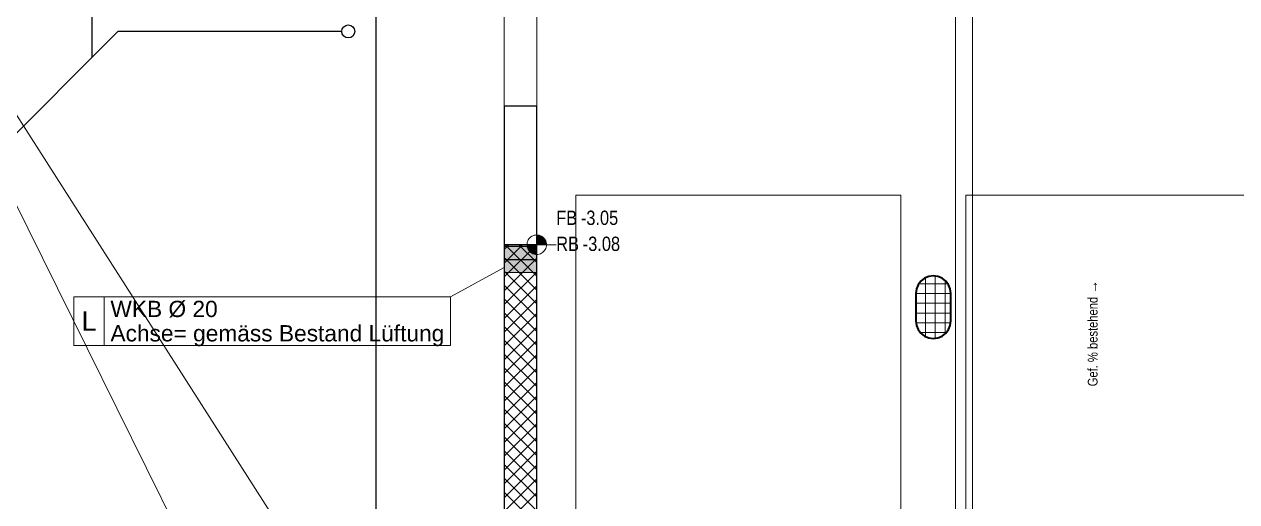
# Model space of a CAD drawing. Extents: x 885 to 2021, y 330 to 1122.
# Drawn here: x 1454.1 to 1640.5, y 582.5 to 655.9 of the extents above; entities that cross this region are included whole.
import ezdxf
from ezdxf.lldxf.tags import DXFTag

# ---------------------------------------------------------------- set-up
doc = ezdxf.new("R2010")
doc.units = 0
doc.layers.get('0').update_dxf_attribs({"lineweight": 18})
for name, color, linetype, lineweight in [('010 Fenster Abbruch', 7, 'Continuous', 25), ('015 Innenwände', 7, 'Continuous', 25), ('015 Innenwände Abbruch', 7, 'Continuous', 25), ('015 Innenwände Bauteilschraffuren', 7, 'Continuous', 25), ('020 Stützen', 7, 'Continuous', 25), ('020 Stützen Bauteilschraffuren', 7, 'Continuous', 25), ('027 Oberhalb', 7, 'Continuous', 25), ('030 Bodenaufbauten', 7, 'Continuous', 25), ('030 Bodenaufbauten Neu', 7, 'Continuous', 25), ('035 Decken', 7, 'Continuous', 25), ('035 Decken Neu', 7, 'Continuous', 25), ('060 Möbel Einbau', 7, 'Continuous', 25), ('080 Raum Innen Kontur Neu', 7, 'Continuous', 25), ('080 Raum Innen Neu', 7, 'Continuous', 25), ('111 Bemassung Ausführung Koten', 7, 'Continuous', 25), ('160 Beschriftungen Ausführung Neu', 7, 'Continuous', 25)]:
    doc.layers.add(name, color=color, linetype=linetype, lineweight=lineweight)
for name, color, linetype, lineweight, true_color in [('A_Durchbruchbeschriftung', 7, 'Continuous', 18, 0x008080), ('A_Wanddurchbruch', 7, 'Continuous', 18, 0x008080), ('S_Regenwasser_Einlage', 7, 'fein_strichliert-A0T8DHYQAL', 25, 0x0066cc), ('S_Schmutzwasser_Einlage', 7, 'fein_strichliert-A0T8DHYQAL', 25, 0xcc6600)]:
    doc.layers.add(name, color=color, linetype=linetype, lineweight=lineweight, true_color=true_color)
doc.styles.get("Standard").update_dxf_attribs({"font": 'arial.ttf'})
tags = doc.linetypes.add('fein_strichliert-A0T8DHYQAL', pattern=[4, 1, -2, 1]).pattern_tags.tags
tags[8:9] = [DXFTag(74, 4), DXFTag(75, 0), DXFTag(340, '0'), DXFTag(46, 0.0), DXFTag(50, 0.0), DXFTag(44, 0.0), DXFTag(45, 0.0)]
tags[6:7] = [DXFTag(74, 4), DXFTag(75, 0), DXFTag(340, '0'), DXFTag(46, 0.0), DXFTag(50, 0.0), DXFTag(44, 0.0), DXFTag(45, 0.0)]
tags[4:5] = [DXFTag(74, 4), DXFTag(75, 0), DXFTag(340, '0'), DXFTag(46, 0.0), DXFTag(50, 0.0), DXFTag(44, 0.0), DXFTag(45, 0.0)]
tags = doc.linetypes.add('Strich 2_1mm', pattern=[0.003, 0.002, -0.001]).pattern_tags.tags
tags[6:7] = [DXFTag(74, 4), DXFTag(75, 0), DXFTag(340, '0'), DXFTag(46, 1.0), DXFTag(50, 0.0), DXFTag(44, 0.0), DXFTag(45, 0.0)]
tags[4:5] = [DXFTag(74, 4), DXFTag(75, 0), DXFTag(340, '0'), DXFTag(46, 1.0), DXFTag(50, 0.0), DXFTag(44, 0.0), DXFTag(45, 0.0)]
tags = doc.linetypes.add('Strich 3_1mm Kanten', pattern=[0.004, 0.003, -0.001]).pattern_tags.tags
tags[6:7] = [DXFTag(74, 4), DXFTag(75, 0), DXFTag(340, '0'), DXFTag(46, 1.0), DXFTag(50, 0.0), DXFTag(44, 0.0), DXFTag(45, 0.0)]
tags[4:5] = [DXFTag(74, 4), DXFTag(75, 0), DXFTag(340, '0'), DXFTag(46, 1.0), DXFTag(50, 0.0), DXFTag(44, 0.0), DXFTag(45, 0.0)]
tags = doc.linetypes.add('Strichpunkt 3_1_1mm Achsen', pattern=[0.005, 0.003, -0.001, 0, -0.001]).pattern_tags.tags
tags[10:11] = [DXFTag(74, 4), DXFTag(75, 0), DXFTag(340, '0'), DXFTag(46, 1.0), DXFTag(50, 0.0), DXFTag(44, 0.0), DXFTag(45, 0.0)]
tags[8:9] = [DXFTag(74, 4), DXFTag(75, 0), DXFTag(340, '0'), DXFTag(46, 1.0), DXFTag(50, 0.0), DXFTag(44, 0.0), DXFTag(45, 0.0)]
tags[6:7] = [DXFTag(74, 4), DXFTag(75, 0), DXFTag(340, '0'), DXFTag(46, 1.0), DXFTag(50, 0.0), DXFTag(44, 0.0), DXFTag(45, 0.0)]
tags[4:5] = [DXFTag(74, 4), DXFTag(75, 0), DXFTag(340, '0'), DXFTag(46, 1.0), DXFTag(50, 0.0), DXFTag(44, 0.0), DXFTag(45, 0.0)]
tags = doc.linetypes.add('Strichpunkt 6_2_2mm Schnitt', pattern=[0.5, 0.3, -0.1, 0, -0.1]).pattern_tags.tags
tags[10:11] = [DXFTag(74, 4), DXFTag(75, 0), DXFTag(340, '0'), DXFTag(46, 1.0), DXFTag(50, 0.0), DXFTag(44, 0.0), DXFTag(45, 0.0)]
tags[8:9] = [DXFTag(74, 4), DXFTag(75, 0), DXFTag(340, '0'), DXFTag(46, 1.0), DXFTag(50, 0.0), DXFTag(44, 0.0), DXFTag(45, 0.0)]
tags[6:7] = [DXFTag(74, 4), DXFTag(75, 0), DXFTag(340, '0'), DXFTag(46, 1.0), DXFTag(50, 0.0), DXFTag(44, 0.0), DXFTag(45, 0.0)]
tags[4:5] = [DXFTag(74, 4), DXFTag(75, 0), DXFTag(340, '0'), DXFTag(46, 1.0), DXFTag(50, 0.0), DXFTag(44, 0.0), DXFTag(45, 0.0)]
tags = doc.linetypes.add('STRICHPUNKT2', pattern=[12.7, 6.35, -3.175, 0, -3.175]).pattern_tags.tags
tags[10:11] = [DXFTag(74, 4), DXFTag(75, 0), DXFTag(340, '0'), DXFTag(46, 0.0), DXFTag(50, 0.0), DXFTag(44, 0.0), DXFTag(45, 0.0)]
tags[8:9] = [DXFTag(74, 4), DXFTag(75, 0), DXFTag(340, '0'), DXFTag(46, 0.0), DXFTag(50, 0.0), DXFTag(44, 0.0), DXFTag(45, 0.0)]
tags[6:7] = [DXFTag(74, 4), DXFTag(75, 0), DXFTag(340, '0'), DXFTag(46, 0.0), DXFTag(50, 0.0), DXFTag(44, 0.0), DXFTag(45, 0.0)]
tags[4:5] = [DXFTag(74, 4), DXFTag(75, 0), DXFTag(340, '0'), DXFTag(46, 0.0), DXFTag(50, 0.0), DXFTag(44, 0.0), DXFTag(45, 0.0)]
tags = doc.linetypes.add('Unsichtbare Linie', pattern='A,0,[1,5773_032 -1.UG1.shx,S=10,R=0,X=0,Y=0],-10,0', length=10).pattern_tags.tags
tags[14:15] = [DXFTag(74, 4), DXFTag(75, 0), DXFTag(340, '0'), DXFTag(46, 1.0), DXFTag(50, 0.0), DXFTag(44, 0.0), DXFTag(45, 0.0)]
tags[12:13] = [DXFTag(74, 4), DXFTag(75, 0), DXFTag(340, '0'), DXFTag(46, 1.0), DXFTag(50, 0.0), DXFTag(44, 0.0), DXFTag(45, 0.0)]

# ---------------------------------------------------------------- blocks, each defined once
blk = doc.blocks.new('Referenz-A0T8DHYSAL', base_point=(1035.58, 400))
at = {"layer": 'S_Regenwasser_Einlage', "color": 0, "lineweight": -2}
blk.add_line((1508.14, 660.24), (1508.14, 520.56), dxfattribs=at)
at = {"layer": 'S_Schmutzwasser_Einlage', "color": 0, "lineweight": -2}
for p, q in [((1464.48, 680.44), (1464.48, 650.81)), ((1468.48, 654.8), (1449.08, 635.4)), ((1502.9, 654.8), (1468.48, 654.8))]:
    blk.add_line(p, q, dxfattribs=at)
at = {"layer": 'S_Schmutzwasser_Einlage', "color": 0, "linetype": 'fein_strichliert-A0T8DHYQAL', "lineweight": -2, "ltscale": 0.25}
blk.add_circle((1503.9, 654.8), 1, dxfattribs=at)
blk = doc.blocks.new('Referenz-A0T8DHYUAL', base_point=(896.59, 372.19))
at = {"layer": '010 Fenster Abbruch', "color": 0, "linetype": 'Strich 2_1mm', "lineweight": 13, "ltscale": 0.0169}
blk.add_line((1532.88, 662.9), (1532.88, 643.3), dxfattribs=at)
at = {"layer": '010 Fenster Abbruch', "color": 0, "linetype": 'Strich 2_1mm', "lineweight": -2, "ltscale": 0.0625}
for p, q in [((1531.48, 643.3), (1527.88, 643.3)), ((1532.88, 643.3), (1531.48, 643.3))]:
    blk.add_line(p, q, dxfattribs=at)
at = {"layer": '015 Innenwände', "color": 0, "lineweight": -2}
for p, q in [((1527.88, 622), (1527.88, 529.6)), ((1532.88, 622), (1527.88, 622)), ((1532.88, 529.6), (1532.88, 622))]:
    blk.add_line(p, q, dxfattribs=at)
at = {"layer": '015 Innenwände Abbruch', "color": 0, "linetype": 'Strich 2_1mm', "lineweight": -2, "ltscale": 0.0625}
for p, q in [((1531.48, 643.3), (1527.88, 643.3)), ((1527.88, 643.3), (1527.88, 622)), ((1532.88, 643.3), (1531.48, 643.3)), ((1532.88, 622), (1532.88, 643.3)), ((1527.88, 622), (1532.88, 622))]:
    blk.add_line(p, q, dxfattribs=at)
at = {"layer": '015 Innenwände Bauteilschraffuren', "color": 0, "linetype": 'Continuous', "lineweight": 13, "ltscale": 0.0169}
for p, q in [((1527.88, 621.29), (1528.59, 622)), ((1527.88, 619.17), (1530.71, 622)), ((1527.88, 617.05), (1532.84, 622)), ((1532.88, 617.15), (1528.03, 622)), ((1532.88, 619.27), (1530.15, 622)), ((1532.88, 621.4), (1532.27, 622)), ((1532.88, 615.03), (1527.88, 620.03)), ((1527.88, 614.92), (1532.88, 619.92)), ((1532.88, 612.91), (1527.88, 617.91)), ((1527.88, 612.8), (1532.88, 617.8)), ((1532.88, 610.79), (1527.88, 615.79)), ((1527.88, 610.68), (1532.88, 615.68)), ((1532.88, 608.67), (1527.88, 613.67)), ((1527.88, 608.56), (1532.88, 613.56)), ((1532.88, 606.55), (1527.88, 611.55)), ((1527.88, 606.44), (1532.88, 611.44)), ((1532.88, 604.42), (1527.88, 609.42)), ((1527.88, 604.32), (1532.88, 609.32)), ((1532.88, 602.3), (1527.88, 607.3)), ((1527.88, 602.2), (1532.88, 607.2)), ((1532.88, 600.18), (1527.88, 605.18)), ((1527.88, 600.08), (1532.88, 605.08)), ((1532.88, 598.06), (1527.88, 603.06)), ((1527.88, 597.95), (1532.88, 602.95)), ((1532.88, 595.94), (1527.88, 600.94)), ((1527.88, 595.83), (1532.88, 600.83)), ((1532.88, 593.82), (1527.88, 598.82)), ((1527.88, 593.71), (1532.88, 598.71)), ((1532.88, 591.7), (1527.88, 596.7)), ((1527.88, 591.59), (1532.88, 596.59)), ((1532.88, 589.58), (1527.88, 594.58)), ((1527.88, 589.47), (1532.88, 594.47)), ((1532.88, 587.45), (1527.88, 592.45)), ((1527.88, 587.35), (1532.88, 592.35)), ((1532.88, 585.33), (1527.88, 590.33)), ((1527.88, 585.23), (1532.88, 590.23)), ((1532.88, 583.21), (1527.88, 588.21)), ((1527.88, 583.1), (1532.88, 588.1)), ((1532.88, 581.09), (1527.88, 586.09)), ((1527.88, 580.98), (1532.88, 585.98)), ((1532.88, 578.97), (1527.88, 583.97)), ((1527.88, 578.86), (1532.88, 583.86))]:
    blk.add_line(p, q, dxfattribs=at)
at = {"layer": '020 Stützen', "color": 0, "linetype": 'Continuous', "lineweight": 35, "ltscale": 0.1225}
for p, q in [((1591.54, 615.85), (1591.27, 615.2)), ((1591.97, 616.41), (1591.54, 615.85)), ((1592.53, 616.84), (1591.97, 616.41)), ((1593.18, 617.11), (1592.53, 616.84)), ((1593.88, 617.2), (1593.18, 617.11)), ((1594.58, 617.11), (1593.88, 617.2)), ((1595.23, 616.84), (1594.58, 617.11)), ((1595.79, 616.41), (1595.23, 616.84)), ((1596.22, 615.85), (1595.79, 616.41)), ((1596.49, 615.2), (1596.22, 615.85)), ((1591.27, 615.2), (1591.18, 614.5)), ((1591.18, 614.5), (1591.18, 610.3)), ((1596.58, 614.5), (1596.49, 615.2)), ((1596.58, 610.3), (1596.58, 614.5)), ((1591.18, 610.3), (1591.27, 609.6)), ((1596.49, 609.6), (1596.58, 610.3)), ((1591.27, 609.6), (1591.54, 608.95)), ((1591.54, 608.95), (1591.97, 608.39)), ((1591.97, 608.39), (1592.53, 607.96)), ((1592.53, 607.96), (1593.18, 607.69)), ((1594.58, 607.69), (1595.23, 607.96)), ((1595.23, 607.96), (1595.79, 608.39)), ((1595.79, 608.39), (1596.22, 608.95)), ((1596.22, 608.95), (1596.49, 609.6)), ((1593.18, 607.69), (1593.88, 607.6)), ((1593.88, 607.6), (1594.58, 607.69))]:
    blk.add_line(p, q, dxfattribs=at)
at = {"layer": '020 Stützen Bauteilschraffuren', "color": 0, "linetype": 'Continuous', "lineweight": 13, "ltscale": 0.0169}
for p, q in [((1596.12, 616), (1591.64, 616)), ((1592.68, 616.92), (1592.68, 607.89)), ((1594.18, 617.18), (1594.18, 607.63)), ((1595.68, 616.51), (1595.68, 608.3)), ((1596.58, 614.5), (1591.18, 614.5)), ((1596.58, 613), (1591.18, 613)), ((1596.58, 611.5), (1591.18, 611.5)), ((1596.55, 610), (1591.2, 610)), ((1595.88, 608.5), (1591.88, 608.5))]:
    blk.add_line(p, q, dxfattribs=at)
at = {"layer": '027 Oberhalb', "color": 0, "linetype": 'Strichpunkt 6_2_2mm Schnitt', "lineweight": 13, "ltscale": 0.0169}
blk.add_line((1597.28, 552.6), (1597.28, 945.81), dxfattribs=at)
at = {"layer": '030 Bodenaufbauten', "color": 0, "linetype": 'Unsichtbare Linie', "lineweight": 13, "ltscale": 0.0169}
blk.add_line((1532.88, 529.6), (1532.88, 689.6), dxfattribs=at)
at = {"layer": '030 Bodenaufbauten Neu', "color": 0, "linetype": 'Unsichtbare Linie', "lineweight": 13, "ltscale": 0.0169}
for p, q in [((1422.38, 689.6), (1525.4, 481.6)), ((1527.88, 524.6), (1422.38, 689.6)), ((1422.38, 689.6), (1527.88, 524.6)), ((1525.4, 481.6), (1422.38, 689.6)), ((1527.88, 689.6), (1527.88, 524.6))]:
    blk.add_line(p, q, dxfattribs=at)
at = {"layer": '035 Decken', "color": 0, "linetype": 'Strichpunkt 3_1_1mm Achsen', "lineweight": 13, "ltscale": 0.002197}
for p, q in [((1527.88, 945.81), (1527.88, 566)), ((1599.88, 566), (1599.88, 945.81))]:
    blk.add_line(p, q, dxfattribs=at)
at = {"layer": '035 Decken', "color": 0, "linetype": 'Continuous', "lineweight": 13, "ltscale": 0.0169}
blk.add_line((1527.88, 524.6), (1527.88, 945.81), dxfattribs=at)
blk.add_line((1527.88, 524.6), (1527.88, 945.81), dxfattribs=at)
at = {"layer": '035 Decken', "color": 0, "linetype": 'Strich 3_1mm Kanten', "lineweight": 13, "ltscale": 0.002197}
blk.add_line((1527.88, 524.6), (1527.88, 689.6), dxfattribs=at)
at = {"layer": '035 Decken Neu', "color": 0, "linetype": 'Unsichtbare Linie', "lineweight": 13, "ltscale": 0.002197}
blk.add_line((1527.88, 845.6), (1527.88, 524.6), dxfattribs=at)
blk.add_line((1527.88, 845.6), (1527.88, 524.6), dxfattribs=at)
blk.add_line((1527.88, 845.6), (1527.88, 524.6), dxfattribs=at)
at = {"layer": '035 Decken Neu', "color": 0, "linetype": 'Strich 3_1mm Kanten', "lineweight": 13, "ltscale": 0.0169}
blk.add_line((1527.88, 476.6), (1422.38, 689.6), dxfattribs=at)
at = {"layer": '035 Decken Neu', "color": 0, "linetype": 'Strich 3_1mm Kanten', "lineweight": 13, "ltscale": 0.002197}
blk.add_line((1527.88, 524.6), (1527.88, 689.6), dxfattribs=at)
at = {"layer": '060 Möbel Einbau', "color": 0, "lineweight": 13}
for p, q in [((1538.88, 629.6), (1538.88, 529.6)), ((1538.88, 629.6), (1588.88, 629.6)), ((1588.88, 629.6), (1588.88, 529.6)), ((1598.88, 529.6), (1598.88, 629.6)), ((1648.88, 629.6), (1598.88, 629.6))]:
    blk.add_line(p, q, dxfattribs=at)
at = {"layer": '080 Raum Innen Kontur Neu', "color": 0, "linetype": 'Continuous', "lineweight": 13, "ltscale": 0.0169}
for p, q in [((1532.88, 622), (1532.88, 742)), ((1532.88, 742), (1532.88, 622)), ((1527.88, 529.6), (1527.88, 622)), ((1527.88, 622), (1532.88, 622)), ((1532.88, 622), (1532.88, 529.6)), ((1591.54, 615.85), (1591.27, 615.2)), ((1591.97, 616.41), (1591.54, 615.85)), ((1592.53, 616.84), (1591.97, 616.41)), ((1593.18, 617.11), (1592.53, 616.84)), ((1593.88, 617.2), (1593.18, 617.11)), ((1594.58, 617.11), (1593.88, 617.2)), ((1595.23, 616.84), (1594.58, 617.11)), ((1595.79, 616.41), (1595.23, 616.84)), ((1596.22, 615.85), (1595.79, 616.41)), ((1596.49, 615.2), (1596.22, 615.85)), ((1591.27, 615.2), (1591.18, 614.5)), ((1591.18, 610.3), (1591.18, 614.5)), ((1596.58, 614.5), (1596.49, 615.2)), ((1596.58, 614.5), (1596.58, 610.3)), ((1591.18, 610.3), (1591.27, 609.6)), ((1596.49, 609.6), (1596.58, 610.3)), ((1591.27, 609.6), (1591.54, 608.95)), ((1591.54, 608.95), (1591.97, 608.39)), ((1591.97, 608.39), (1592.53, 607.96)), ((1592.53, 607.96), (1593.18, 607.69)), ((1594.58, 607.69), (1595.23, 607.96)), ((1595.23, 607.96), (1595.79, 608.39)), ((1595.79, 608.39), (1596.22, 608.95)), ((1596.22, 608.95), (1596.49, 609.6)), ((1593.18, 607.69), (1593.88, 607.6)), ((1593.88, 607.6), (1594.58, 607.69))]:
    blk.add_line(p, q, dxfattribs=at)
at = {"layer": '080 Raum Innen Neu', "color": 0, "linetype": 'Unsichtbare Linie', "lineweight": 13, "ltscale": 0.0169}
for p, q in [((1532.88, 749.6), (1532.88, 629.6)), ((1532.88, 742), (1532.88, 622))]:
    blk.add_line(p, q, dxfattribs=at)
at = {"layer": '111 Bemassung Ausführung Koten', "color": 0, "lineweight": 13}
for p, q in [((1532.88, 619), (1532.88, 625)), ((1532.88, 619), (1532.88, 625)), ((1529.88, 622), (1535.88, 622)), ((1529.88, 622), (1535.88, 622))]:
    blk.add_line(p, q, dxfattribs=at)
at = {"layer": '111 Bemassung Ausführung Koten', "color": 0, "linetype": 'Continuous', "lineweight": 13, "ltscale": 0.0169}
for p, q in [((1531.69, 622.92), (1531.58, 622.75)), ((1531.69, 622.92), (1531.58, 622.75)), ((1531.82, 623.06), (1531.69, 622.92)), ((1531.82, 623.06), (1531.69, 622.92)), ((1531.97, 623.19), (1531.82, 623.06)), ((1531.97, 623.19), (1531.82, 623.06)), ((1532.13, 623.3), (1531.97, 623.19)), ((1532.13, 623.3), (1531.97, 623.19)), ((1532.3, 623.39), (1532.13, 623.3)), ((1532.3, 623.39), (1532.13, 623.3)), ((1532.49, 623.45), (1532.3, 623.39)), ((1532.49, 623.45), (1532.3, 623.39)), ((1532.68, 623.49), (1532.49, 623.45)), ((1532.68, 623.49), (1532.49, 623.45)), ((1532.88, 623.5), (1532.68, 623.49)), ((1532.88, 623.5), (1532.68, 623.49)), ((1533.07, 623.49), (1532.88, 623.5)), ((1533.07, 623.49), (1532.88, 623.5)), ((1533.27, 623.45), (1533.07, 623.49)), ((1533.27, 623.45), (1533.07, 623.49)), ((1533.45, 623.39), (1533.27, 623.45)), ((1533.45, 623.39), (1533.27, 623.45)), ((1533.63, 623.3), (1533.45, 623.39)), ((1533.63, 623.3), (1533.45, 623.39)), ((1533.79, 623.19), (1533.63, 623.3)), ((1533.79, 623.19), (1533.63, 623.3)), ((1533.94, 623.06), (1533.79, 623.19)), ((1533.94, 623.06), (1533.79, 623.19)), ((1534.07, 622.92), (1533.94, 623.06)), ((1534.07, 622.92), (1533.94, 623.06)), ((1534.18, 622.75), (1534.07, 622.92)), ((1534.18, 622.75), (1534.07, 622.92)), ((1531.39, 622.2), (1531.38, 622)), ((1531.39, 622.2), (1531.38, 622)), ((1531.38, 622), (1531.39, 621.81)), ((1531.38, 622), (1531.39, 621.81)), ((1531.43, 622.39), (1531.39, 622.2)), ((1531.43, 622.39), (1531.39, 622.2)), ((1531.39, 621.81), (1531.43, 621.61)), ((1531.39, 621.81), (1531.43, 621.61)), ((1531.49, 622.58), (1531.43, 622.39)), ((1531.49, 622.58), (1531.43, 622.39)), ((1531.43, 621.61), (1531.49, 621.43)), ((1531.43, 621.61), (1531.49, 621.43)), ((1531.58, 622.75), (1531.49, 622.58)), ((1531.58, 622.75), (1531.49, 622.58)), ((1531.49, 621.43), (1531.58, 621.25)), ((1531.49, 621.43), (1531.58, 621.25)), ((1531.58, 621.25), (1531.69, 621.09)), ((1531.58, 621.25), (1531.69, 621.09)), ((1531.69, 621.09), (1531.82, 620.94)), ((1531.69, 621.09), (1531.82, 620.94)), ((1533.94, 620.94), (1534.07, 621.09)), ((1533.94, 620.94), (1534.07, 621.09)), ((1534.07, 621.09), (1534.18, 621.25)), ((1534.07, 621.09), (1534.18, 621.25)), ((1534.26, 622.58), (1534.18, 622.75)), ((1534.26, 622.58), (1534.18, 622.75)), ((1534.18, 621.25), (1534.26, 621.43)), ((1534.18, 621.25), (1534.26, 621.43)), ((1534.33, 622.39), (1534.26, 622.58)), ((1534.33, 622.39), (1534.26, 622.58)), ((1534.26, 621.43), (1534.33, 621.61)), ((1534.26, 621.43), (1534.33, 621.61)), ((1534.37, 622.2), (1534.33, 622.39)), ((1534.37, 622.2), (1534.33, 622.39)), ((1534.33, 621.61), (1534.37, 621.81)), ((1534.33, 621.61), (1534.37, 621.81)), ((1534.38, 622), (1534.37, 622.2)), ((1534.38, 622), (1534.37, 622.2)), ((1534.37, 621.81), (1534.38, 622)), ((1534.37, 621.81), (1534.38, 622)), ((1531.82, 620.94), (1531.97, 620.81)), ((1531.82, 620.94), (1531.97, 620.81)), ((1531.97, 620.81), (1532.13, 620.7)), ((1531.97, 620.81), (1532.13, 620.7)), ((1532.13, 620.7), (1532.3, 620.62)), ((1532.13, 620.7), (1532.3, 620.62)), ((1532.3, 620.62), (1532.49, 620.55)), ((1532.3, 620.62), (1532.49, 620.55)), ((1532.49, 620.55), (1532.68, 620.52)), ((1532.49, 620.55), (1532.68, 620.52)), ((1532.68, 620.52), (1532.88, 620.5)), ((1532.68, 620.52), (1532.88, 620.5)), ((1532.88, 620.5), (1533.07, 620.52)), ((1532.88, 620.5), (1533.07, 620.52)), ((1533.07, 620.52), (1533.27, 620.55)), ((1533.07, 620.52), (1533.27, 620.55)), ((1533.27, 620.55), (1533.45, 620.62)), ((1533.27, 620.55), (1533.45, 620.62)), ((1533.45, 620.62), (1533.63, 620.7)), ((1533.45, 620.62), (1533.63, 620.7)), ((1533.63, 620.7), (1533.79, 620.81)), ((1533.63, 620.7), (1533.79, 620.81)), ((1533.79, 620.81), (1533.94, 620.94)), ((1533.79, 620.81), (1533.94, 620.94))]:
    blk.add_line(p, q, dxfattribs=at)
at = {"layer": '111 Bemassung Ausführung Koten', "color": 0, "linetype": 'Continuous', "lineweight": 0, "ltscale": 0.0169}
for points in [[(1532.88, 622), (1533.45, 622), (1532.88, 623.5)], [(1533.45, 623.39), (1532.92, 623.39), (1532.88, 623.5)], [(1533.45, 622), (1533.45, 623.39), (1532.92, 623.39)], [(1533.45, 622), (1533.94, 622), (1533.45, 623.39)], [(1533.94, 623.06), (1533.57, 623.06), (1533.45, 623.39)], [(1533.94, 622), (1533.94, 623.06), (1533.57, 623.06)], [(1533.94, 622), (1534.26, 622), (1533.94, 623.06)], [(1534.26, 622.58), (1534.09, 622.58), (1533.94, 623.06)], [(1531.49, 621.43), (1531.49, 622), (1531.38, 622)], [(1531.67, 621.43), (1531.49, 621.43), (1531.49, 622)], [(1531.82, 620.94), (1531.82, 622), (1531.49, 622)], [(1531.82, 620.94), (1531.67, 621.43), (1531.49, 621.43)], [(1532.19, 620.94), (1531.82, 620.94), (1531.82, 622)], [(1532.3, 620.62), (1532.3, 622), (1531.82, 622)], [(1532.83, 620.62), (1532.3, 620.62), (1532.3, 622)], [(1532.88, 620.5), (1532.88, 622), (1532.3, 622)], [(1534.26, 622), (1534.26, 622.58), (1534.09, 622.58)], [(1534.26, 622), (1534.38, 622), (1534.26, 622.58)], [(1532.3, 620.62), (1532.19, 620.94), (1531.82, 620.94)], [(1532.88, 620.5), (1532.83, 620.62), (1532.3, 620.62)]]:
    blk.add_solid(points, dxfattribs=at)
at = {"layer": '111 Bemassung Ausführung Koten', "color": 0, "linetype": 'Continuous', "lineweight": 13, "ltscale": 0.002197, "char_height": 2.2, "attachment_point": 1}
for s, insert in [('{\\fArial Narrow;FB}', (1535.88, 627.24)), ('{\\fArial Narrow;-3.05}', (1539.67, 627.24)), ('{\\fArial Narrow;RB}', (1535.88, 623.24)), ('{\\fArial Narrow;-3.08}', (1539.96, 623.24))]:
    blk.add_mtext(s, dxfattribs=dict(at, insert=insert))
at = {"layer": '160 Beschriftungen Ausführung Neu', "color": 0, "linetype": 'Continuous', "lineweight": 13, "ltscale": 0.0169, "attachment_point": 1, "rotation": 90}
for s, insert, char_height in [('{\\fArial;→}', (1617.62, 614.43), 1.5418), ('{\\fArial Narrow;bestehend}', (1617.64, 605.97), 1.4977), ('{\\fArial Narrow;%}', (1617.64, 603.95), 1.4977), ('{\\fArial Narrow;Gef.}', (1617.64, 600.23), 1.4977)]:
    blk.add_mtext(s, dxfattribs=dict(at, insert=insert, char_height=char_height))
blk = doc.blocks.new('Wanddurchbruch-A0T8DI2OAL', base_point=(1527.88, 617.75))
at = {"color": 0, "linetype": 'ByBlock', "lineweight": -2, "ltscale": 0.18}
for p, q in [((1527.88, 617.75), (1527.88, 621.75)), ((1527.88, 621.75), (1532.88, 621.75)), ((1532.88, 621.75), (1532.88, 617.75)), ((1532.88, 617.75), (1527.88, 617.75))]:
    blk.add_line(p, q, dxfattribs=at)
at = {"color": 0, "linetype": 'STRICHPUNKT2', "lineweight": 25, "ltscale": 0.25}
blk.add_line((1527.88, 619.75), (1532.88, 619.75), dxfattribs=at)
at = {"color": 30, "linetype": 'ByBlock', "lineweight": -2, "ltscale": 0.18, "true_color": 0xe18000}
blk.add_solid([(1527.88, 617.75), (1532.88, 617.75), (1527.88, 621.75), (1532.88, 621.75)], dxfattribs=at)
blk = doc.blocks.new('Durchbruch beschriften-A0T8DI2QAL', base_point=(1461.69, 606.51))
at = {"color": 0, "linetype": 'ByBlock', "lineweight": -2, "ltscale": 0.18}
for p, q in [((1519.63, 614.01), (1527.88, 618.5)), ((1461.69, 606.51), (1461.69, 614.01)), ((1461.69, 614.01), (1519.63, 614.01)), ((1466.35, 606.51), (1466.35, 614.01)), ((1519.63, 614.01), (1519.63, 606.51)), ((1519.63, 606.51), (1461.69, 606.51))]:
    blk.add_line(p, q, dxfattribs=at)
at = {"color": 5, "linetype": 'ByBlock', "lineweight": -2, "ltscale": 0.18, "true_color": 0x0000ff, "insert": (1462.86, 611.76), "char_height": 3, "attachment_point": 1}
blk.add_mtext('{\\fArial;L}', dxfattribs=at)
at = {"color": 0, "linetype": 'ByBlock', "lineweight": -2, "ltscale": 0.18, "char_height": 2.5, "attachment_point": 1}
for s, insert in [('{\\fArial; WKB Ø 20 }', (1466.35, 613.38)), ('{\\fArial; Achse= gemäss Bestand Lüftung }', (1466.35, 609.63))]:
    blk.add_mtext(s, dxfattribs=dict(at, insert=insert))

msp = doc.modelspace()

# ---------------------------------------------------------------- block references
at = {"color": 8, "lineweight": 25, "ltscale": 0.25, "true_color": 0x808080}
for name, p in [('Referenz-A0T8DHYUAL', (896.59, 372.19)), ('Referenz-A0T8DHYSAL', (1035.58, 400))]:
    msp.add_blockref(name, p, dxfattribs=at)
at = {"layer": 'A_Durchbruchbeschriftung', "ltscale": 0.18}
msp.add_blockref('Durchbruch beschriften-A0T8DI2QAL', (1461.69, 606.51), dxfattribs=at)
at = {"layer": 'A_Wanddurchbruch', "ltscale": 0.18}
msp.add_blockref('Wanddurchbruch-A0T8DI2OAL', (1527.88, 617.75), dxfattribs=at)

doc.saveas('drawing.dxf')
